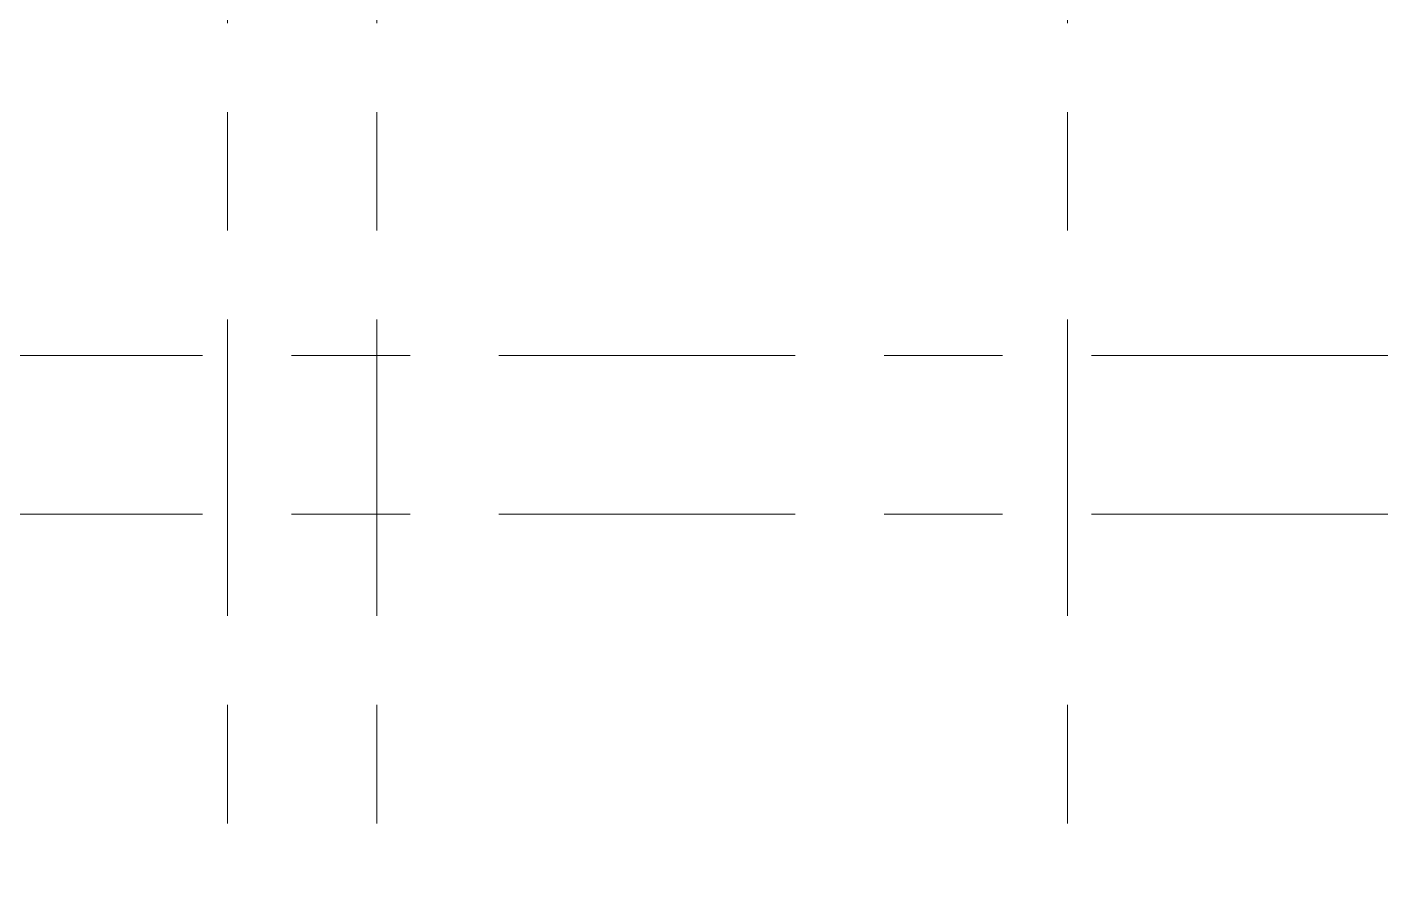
# Model space of a CAD drawing. Header units: millimetres. Extents: x 35092 to 251863, y -8553 to 29549.
# Drawn here: x 46586 to 53861, y 19314 to 23908 of the extents above; entities that cross this region are included whole.
import ezdxf

# ---------------------------------------------------------------- set-up
doc = ezdxf.new("R2010")
doc.units = ezdxf.units.MM
doc.linetypes.add('Осевая', pattern=[3175, 635, -476.25, 1587.5, -476.25])
doc.layers.add('Оси-2', color=7, linetype='Осевая', lineweight=9)

msp = doc.modelspace()

# ---------------------------------------------------------------- linework, layer by layer
at = {"layer": 'Оси-2'}
for p, q in [((47660, 593.7), (47660, 24898.1)), ((48460, 593.7), (48460, 24898.1)), ((52160, 593.7), (52160, 24898.1)), ((38477.2, 22150), (82200, 22150)), ((38477.2, 21300), (82200, 21300))]:
    msp.add_line(p, q, dxfattribs=at)

doc.saveas('drawing.dxf')
